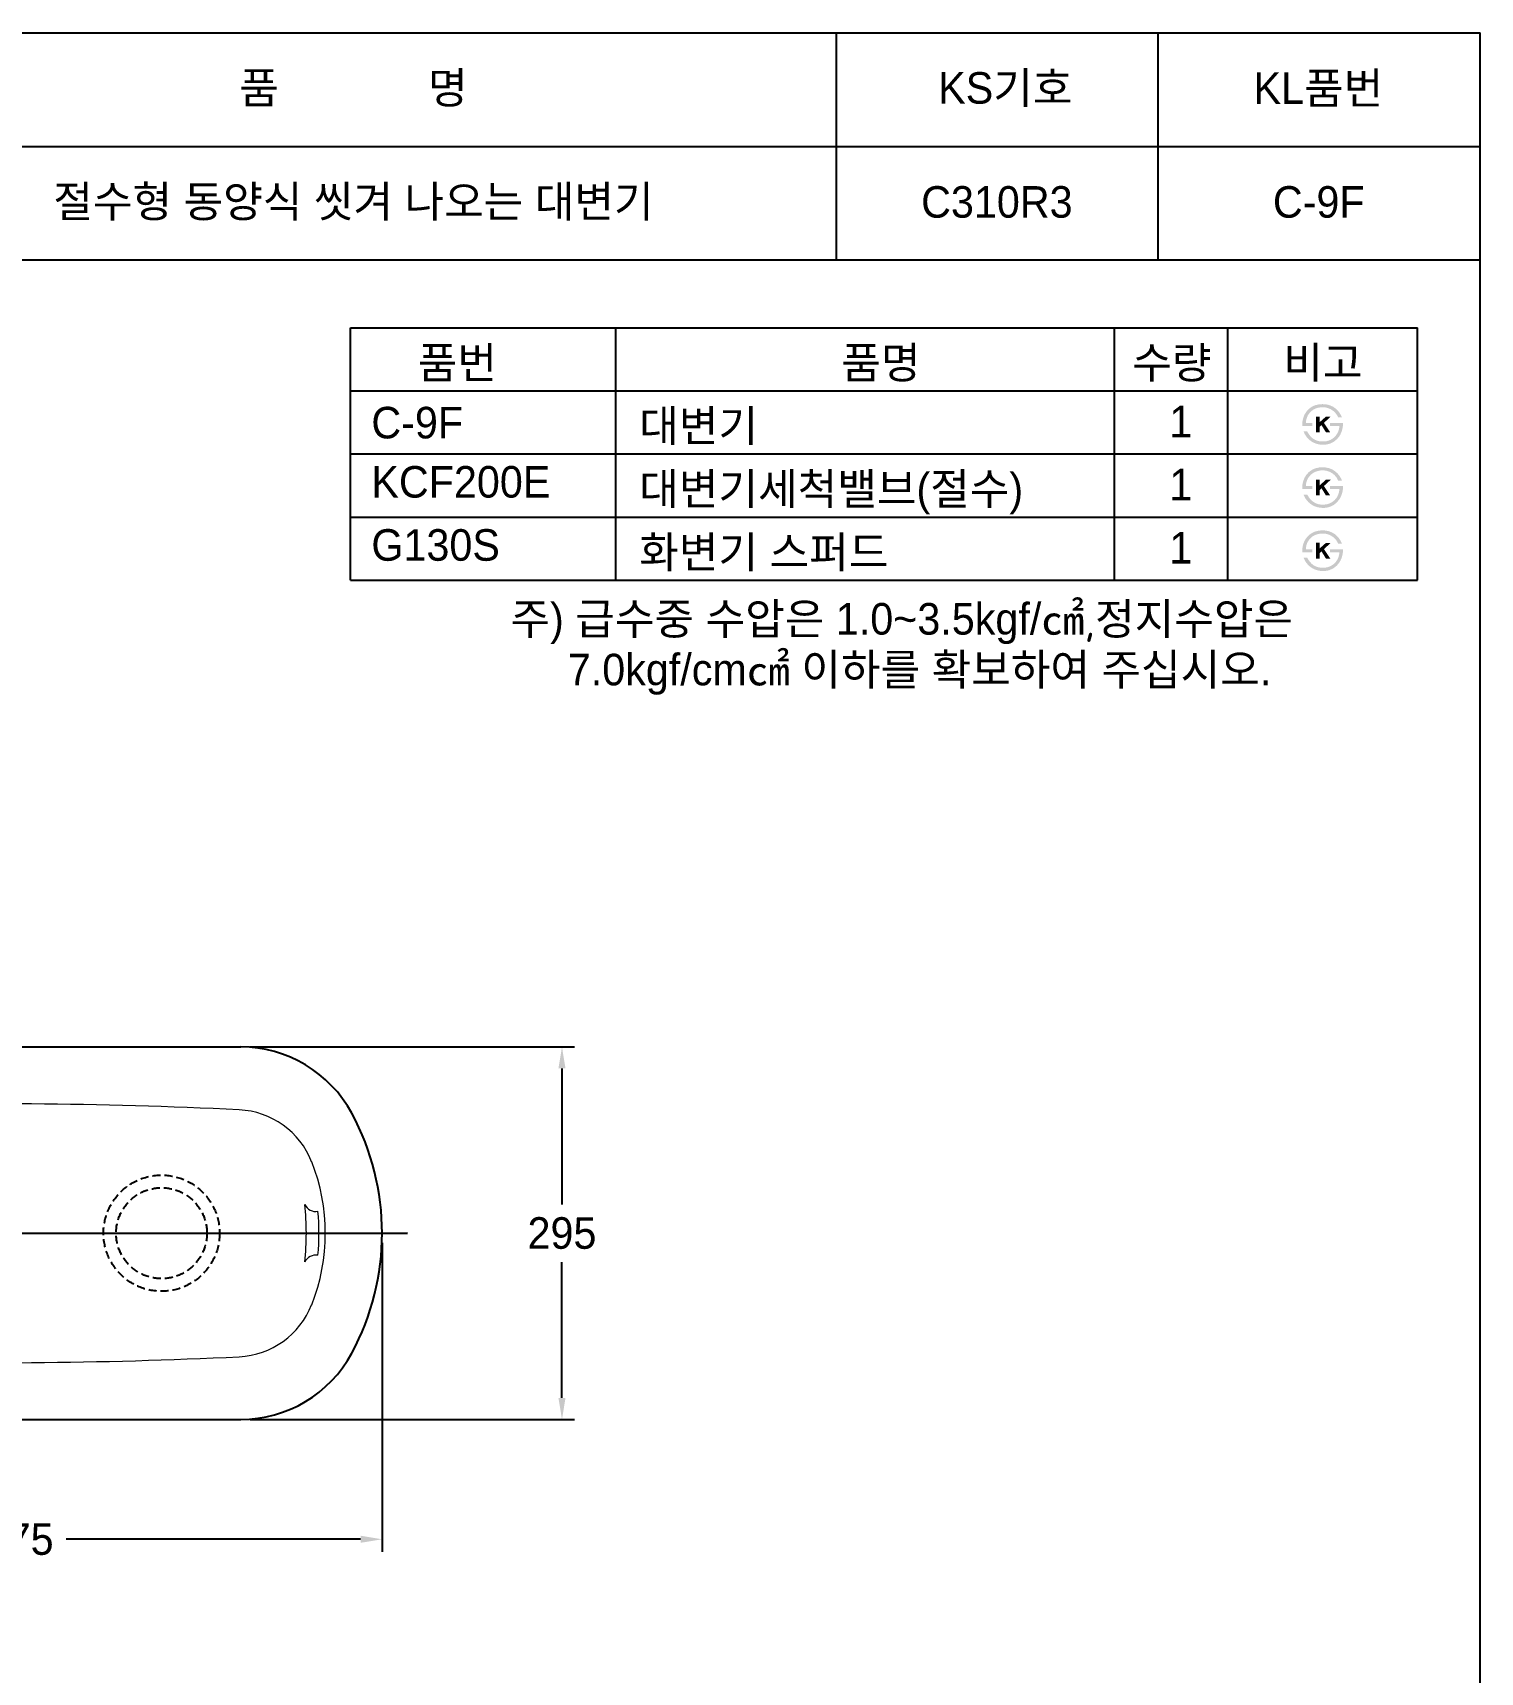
# Model space of a CAD drawing. Header units: millimetres. Extents: x 8934 to 10734, y 1778 to 4375.
# Drawn here: x 9587 to 10734, y 3077 to 4375 of the extents above; entities that cross this region are included whole.
import ezdxf
from ezdxf.enums import TextEntityAlignment as Align
from ezdxf.lldxf.tags import DXFTag

# ---------------------------------------------------------------- set-up
doc = ezdxf.new("R2010")
doc.units = ezdxf.units.MM
doc.linetypes.add('DASHED2', pattern=[9.525, 6.35, -3.175])
for name, color, linetype in [('TEXT', 7, 'Continuous'), ('내부선 및 부속', 4, 'Continuous'), ('도각라인', 255, 'Continuous'), ('외형선', 3, 'Continuous'), ('점선', 6, 'DASHED2'), ('중심선', 1, 'DASHED'), ('치수선', 7, 'Continuous')]:
    doc.layers.add(name, color=color, linetype=linetype)
doc.styles.add('____', font='')
doc.styles.add('타이틀', font='H2GTRM.TTF', dxfattribs={"height": 25})
doc.styles.get('____').set_extended_font_data('굴림')
tags = doc.linetypes.add('DASHED', pattern=[25.72, 12.86, -12.86]).pattern_tags.tags
tags[6:7] = [DXFTag(74, 4), DXFTag(75, 0), DXFTag(340, '0'), DXFTag(46, 0.0), DXFTag(50, 0.0), DXFTag(44, 0.0), DXFTag(45, 0.0)]
tags[4:5] = [DXFTag(74, 4), DXFTag(75, 0), DXFTag(340, '0'), DXFTag(46, 0.0), DXFTag(50, 0.0), DXFTag(44, 0.0), DXFTag(45, 0.0)]
doc.dimstyles.new('MSADIM', dxfattribs={"dimtxt": 33, "dimasz": 17, "dimexe": 10, "dimexo": 7.5, "dimgap": 10, "dimtad": 0, "dimtih": 1, "dimtoh": 1, "dimdec": 0, "dimzin": 1, "dimdsep": 46, "dimtxsty": '____', "dimcen": 11.25, "dimadec": 0, "dimazin": 0, "dimtfac": 1, "dimtdec": 0, "dimtix": 1, "dimtmove": 0, "dimatfit": 3, "dimfxl": 1, "dimtolj": 1, "dimtzin": 1, "dimarcsym": 0})

# ---------------------------------------------------------------- blocks, each defined once
blk = doc.blocks.new('*D17')
at = {"layer": '치수선', "color": 0, "linetype": 'Continuous', "lineweight": -2, "transparency": 16777216}
for p, q in [((9759.4, 3572.1), (10016.4, 3572.1)), ((10006.4, 3555.1), (10006.4, 3447.4)), ((10006.4, 3294.1), (10006.4, 3401.7)), ((9759.4, 3277.1), (10016.4, 3277.1))]:
    blk.add_line(p, q, dxfattribs=at)
at = {"layer": '치수선', "color": 0, "linetype": 'Continuous', "transparency": 16777216}
for points in [[(10003.6, 3555.1), (10009.2, 3555.1), (10006.4, 3572.1)], [(10003.6, 3294.1), (10009.2, 3294.1), (10006.4, 3277.1)]]:
    blk.add_solid(points, dxfattribs=at)
at = {"layer": '치수선', "color": 0, "linetype": 'Continuous', "transparency": 16777216, "insert": (10006.4, 3424.6), "char_height": 25, "attachment_point": 5, "style": '____'}
blk.add_mtext('\\A1;295', dxfattribs=at)
blk = doc.blocks.new('*D18')
at = {"layer": '치수선', "color": 0, "linetype": 'Continuous', "lineweight": -2, "transparency": 16777216}
for p, q in [((9288.9, 3417.1), (9288.9, 3172.2)), ((9863.9, 3417.1), (9863.9, 3172.2)), ((9305.9, 3182.2), (9539, 3182.2)), ((9846.9, 3182.2), (9613.7, 3182.2))]:
    blk.add_line(p, q, dxfattribs=at)
at = {"layer": '치수선', "color": 0, "linetype": 'Continuous', "transparency": 16777216}
for points in [[(9305.9, 3185), (9305.9, 3179.4), (9288.9, 3182.2)], [(9846.9, 3185), (9846.9, 3179.4), (9863.9, 3182.2)]]:
    blk.add_solid(points, dxfattribs=at)
at = {"layer": '치수선', "color": 0, "linetype": 'Continuous', "transparency": 16777216, "insert": (9576.4, 3182.2), "char_height": 25, "attachment_point": 5, "style": '____'}
blk.add_mtext('\\A1;575', dxfattribs=at)

msp = doc.modelspace()

# ---------------------------------------------------------------- hatches: boundary and pattern name
at = {"layer": 'TEXT'}
for points in [[(10592.9, 4063.9), (10592.9, 4064.4), (10592.9, 4064.8), (10592.9, 4065.2), (10592.9, 4065.6), (10592.9, 4066), (10592.9, 4066.4), (10593, 4066.8), (10593, 4067.2), (10593, 4067.6), (10593.1, 4068), (10593.2, 4068.4), (10593.2, 4068.8), (10593.3, 4069.1), (10593.4, 4069.5), (10593.5, 4069.9), (10593.6, 4070.3), (10593.7, 4070.7), (10593.9, 4071.1), (10594, 4071.4), (10594.2, 4071.8), (10594.3, 4072.2), (10594.5, 4072.5), (10594.6, 4072.9), (10594.8, 4073.2), (10595, 4073.6), (10595.2, 4073.9), (10595.4, 4074.2), (10595.6, 4074.5), (10595.8, 4074.9), (10596.1, 4075.2), (10596.3, 4075.5), (10596.8, 4076.1), (10597.1, 4076.4), (10597.4, 4076.7), (10597.6, 4077), (10597.9, 4077.3), (10598.2, 4077.5), (10598.5, 4077.8), (10598.8, 4078), (10599.2, 4078.3), (10599.5, 4078.5), (10599.8, 4078.7), (10600.1, 4078.9), (10600.5, 4079.2), (10600.8, 4079.3), (10601.2, 4079.5), (10601.6, 4079.7), (10602, 4079.9), (10602.4, 4080.1), (10602.8, 4080.2), (10603.2, 4080.4), (10603.6, 4080.5), (10604.1, 4080.6), (10604.5, 4080.7), (10605, 4080.8), (10605.4, 4080.9), (10605.9, 4081), (10606.3, 4081.1), (10606.8, 4081.1), (10607.3, 4081.2), (10607.8, 4081.2), (10608.3, 4081.2), (10608.7, 4081.3), (10609.5, 4081.2), (10609.9, 4081.2), (10610.3, 4081.2), (10610.6, 4081.2), (10611, 4081.1), (10611.3, 4081.1), (10611.7, 4081), (10612.1, 4081), (10612.4, 4080.9), (10612.7, 4080.8), (10613.1, 4080.7), (10613.4, 4080.7), (10613.8, 4080.6), (10614.1, 4080.5), (10614.4, 4080.4), (10614.7, 4080.3), (10615.1, 4080.1), (10615.4, 4080), (10615.7, 4079.9), (10616, 4079.8), (10616.3, 4079.6), (10616.6, 4079.5), (10616.9, 4079.3), (10617.2, 4079.2), (10617.5, 4079), (10617.7, 4078.8), (10618, 4078.6), (10618.3, 4078.4), (10618.6, 4078.3), (10618.8, 4078.1), (10619.1, 4077.9), (10619.5, 4077.5), (10619.9, 4077.1), (10620.3, 4076.8), (10620.7, 4076.4), (10621.1, 4076), (10621.4, 4075.6), (10621.8, 4075.1), (10622.1, 4074.7), (10622.4, 4074.3), (10622.7, 4073.8), (10623, 4073.3), (10623.3, 4072.8), (10623.6, 4072.3), (10623.8, 4071.8), (10624.1, 4071.2), (10624.3, 4070.7), (10624.3, 4070.7), (10621.2, 4070.7), (10621.2, 4070.7), (10621.2, 4070.9), (10621.1, 4071), (10621, 4071.2), (10621, 4071.4), (10620.9, 4071.6), (10620.8, 4071.7), (10620.7, 4071.9), (10620.6, 4072.1), (10620.5, 4072.2), (10620.4, 4072.4), (10620.3, 4072.6), (10620.2, 4072.7), (10620.1, 4072.9), (10620, 4073.1), (10619.9, 4073.2), (10619.8, 4073.4), (10619.7, 4073.5), (10619.5, 4073.7), (10619.3, 4074), (10619, 4074.3), (10618.7, 4074.7), (10618.4, 4075), (10618.1, 4075.3), (10617.7, 4075.6), (10617.4, 4075.9), (10617.1, 4076), (10616.9, 4076.2), (10616.7, 4076.4), (10616.4, 4076.5), (10616.2, 4076.7), (10615.9, 4076.8), (10615.7, 4077), (10615.5, 4077.1), (10615.2, 4077.3), (10615, 4077.4), (10614.7, 4077.5), (10614.5, 4077.6), (10614.2, 4077.7), (10614, 4077.8), (10613.7, 4077.9), (10613.4, 4078), (10613.2, 4078.1), (10612.9, 4078.2), (10612.6, 4078.3), (10612.4, 4078.3), (10612.1, 4078.4), (10611.8, 4078.5), (10611.6, 4078.5), (10611.3, 4078.6), (10611, 4078.6), (10610.7, 4078.6), (10610.5, 4078.7), (10610.2, 4078.7), (10609.9, 4078.7), (10609.6, 4078.7), (10609.3, 4078.7), (10609, 4078.8), (10608.7, 4078.7), (10608.3, 4078.7), (10608, 4078.7), (10607.7, 4078.7), (10607.3, 4078.7), (10607, 4078.6), (10606.7, 4078.6), (10606.3, 4078.5), (10606, 4078.5), (10605.7, 4078.4), (10605.4, 4078.4), (10605.1, 4078.3), (10604.8, 4078.2), (10604.5, 4078.1), (10604.2, 4078), (10603.9, 4077.9), (10603.6, 4077.8), (10603.3, 4077.7), (10603.1, 4077.6), (10602.8, 4077.4), (10602.5, 4077.3), (10602.2, 4077.2), (10602, 4077), (10601.7, 4076.9), (10601.4, 4076.7), (10601.2, 4076.5), (10600.9, 4076.4), (10600.7, 4076.2), (10600.5, 4076), (10600.2, 4075.8), (10600, 4075.6), (10599.7, 4075.4), (10599.5, 4075.2), (10599.3, 4075), (10599.1, 4074.7), (10598.9, 4074.5), (10598.6, 4074.3), (10598.5, 4074), (10598.3, 4073.8), (10598.1, 4073.5), (10597.9, 4073.3), (10597.7, 4073), (10597.6, 4072.8), (10597.4, 4072.5), (10597.2, 4072.2), (10597.1, 4072), (10597, 4071.7), (10596.8, 4071.4), (10596.7, 4071.1), (10596.6, 4070.8), (10596.5, 4070.5), (10596.4, 4070.2), (10596.3, 4069.9), (10596.2, 4069.6), (10596.1, 4069.3), (10596, 4069), (10596, 4068.7), (10595.9, 4068.3), (10595.8, 4068), (10595.8, 4067.7), (10595.7, 4067.3), (10595.7, 4067), (10595.7, 4066.6), (10595.7, 4066.3), (10595.7, 4066.3), (10600.8, 4066.3), (10600.8, 4066.3), (10600.8, 4066.3), (10600.8, 4063.9), (10600.8, 4063.9), (10600.8, 4063.9), (10592.9, 4063.9)], [(10625.1, 4066.3), (10625.1, 4065.9), (10625.1, 4065.4), (10625.1, 4065), (10625, 4064.6), (10625, 4064.1), (10625, 4063.7), (10624.9, 4063.3), (10624.9, 4062.8), (10624.8, 4062.4), (10624.7, 4062), (10624.6, 4061.6), (10624.5, 4061.2), (10624.4, 4060.8), (10624.3, 4060.4), (10624.2, 4060), (10624, 4059.6), (10623.9, 4059.2), (10623.7, 4058.8), (10623.6, 4058.4), (10623.4, 4058.1), (10623.2, 4057.7), (10623.1, 4057.3), (10622.9, 4057), (10622.7, 4056.6), (10622.5, 4056.3), (10622.3, 4056), (10622.1, 4055.6), (10621.8, 4055.3), (10621.6, 4055), (10621.3, 4054.7), (10621.1, 4054.4), (10620.8, 4054.1), (10620.6, 4053.8), (10620.3, 4053.5), (10620, 4053.2), (10619.7, 4053), (10619.4, 4052.7), (10619.1, 4052.5), (10618.8, 4052.2), (10618.5, 4052), (10618.2, 4051.8), (10617.9, 4051.5), (10617.6, 4051.3), (10617.2, 4051.1), (10616.9, 4051), (10616.6, 4050.8), (10616.2, 4050.6), (10615.9, 4050.4), (10615.5, 4050.3), (10615.1, 4050.1), (10614.7, 4050), (10614.4, 4049.8), (10614, 4049.7), (10613.6, 4049.6), (10613.2, 4049.5), (10612.8, 4049.4), (10612.4, 4049.3), (10612.1, 4049.3), (10611.7, 4049.2), (10611.3, 4049.2), (10610.9, 4049.1), (10610.4, 4049.1), (10610, 4049.1), (10609.6, 4049.1), (10609, 4049.1), (10608.3, 4049.1), (10607.7, 4049.2), (10607, 4049.2), (10606.4, 4049.3), (10606.1, 4049.4), (10605.8, 4049.4), (10605.5, 4049.5), (10605.2, 4049.6), (10604.9, 4049.6), (10604.6, 4049.7), (10604.3, 4049.8), (10604, 4049.9), (10603.7, 4050), (10603.4, 4050.1), (10603.2, 4050.2), (10602.9, 4050.3), (10602.6, 4050.4), (10602.3, 4050.5), (10602.1, 4050.6), (10601.8, 4050.8), (10601.5, 4050.9), (10601.3, 4051), (10601, 4051.2), (10600.7, 4051.3), (10600.5, 4051.5), (10600, 4051.8), (10599.7, 4052), (10599.4, 4052.2), (10599.2, 4052.4), (10598.9, 4052.6), (10598.7, 4052.8), (10598.4, 4053), (10598.2, 4053.2), (10598, 4053.4), (10597.7, 4053.6), (10597.5, 4053.8), (10597.3, 4054.1), (10597.1, 4054.3), (10596.9, 4054.5), (10596.7, 4054.8), (10596.5, 4055), (10596.3, 4055.3), (10596.1, 4055.5), (10595.9, 4055.8), (10595.7, 4056.1), (10595.5, 4056.3), (10595.3, 4056.6), (10595.2, 4056.9), (10595, 4057.2), (10594.8, 4057.5), (10594.7, 4057.8), (10594.5, 4058.1), (10594.4, 4058.4), (10594.1, 4059), (10593.8, 4059.6), (10593.8, 4059.6), (10596.8, 4059.6), (10596.8, 4059.6), (10597, 4059.2), (10597.2, 4058.8), (10597.5, 4058.4), (10597.7, 4058), (10597.9, 4057.6), (10598.2, 4057.3), (10598.5, 4056.9), (10598.7, 4056.6), (10599, 4056.2), (10599.3, 4055.9), (10599.6, 4055.6), (10599.8, 4055.3), (10600.1, 4055), (10600.4, 4054.7), (10600.7, 4054.5), (10601, 4054.2), (10601.3, 4054.1), (10601.5, 4053.9), (10601.7, 4053.7), (10602, 4053.6), (10602.2, 4053.4), (10602.4, 4053.3), (10602.7, 4053.2), (10602.9, 4053), (10603.2, 4052.9), (10603.4, 4052.8), (10603.7, 4052.7), (10603.9, 4052.6), (10604.2, 4052.5), (10604.4, 4052.4), (10604.7, 4052.3), (10605, 4052.2), (10605.3, 4052.1), (10605.5, 4052), (10605.8, 4052), (10606.1, 4051.9), (10606.4, 4051.9), (10606.6, 4051.8), (10606.9, 4051.8), (10607.2, 4051.7), (10607.5, 4051.7), (10607.8, 4051.7), (10608.1, 4051.7), (10608.4, 4051.7), (10608.7, 4051.7), (10609, 4051.7), (10609.3, 4051.7), (10610.2, 4051.7), (10610.5, 4051.7), (10610.7, 4051.7), (10611, 4051.8), (10611.3, 4051.8), (10611.5, 4051.8), (10611.8, 4051.9), (10612.1, 4051.9), (10612.3, 4052), (10612.6, 4052), (10612.8, 4052.1), (10613.1, 4052.2), (10613.4, 4052.2), (10613.6, 4052.3), (10613.9, 4052.4), (10614.1, 4052.5), (10614.3, 4052.6), (10614.6, 4052.7), (10614.8, 4052.8), (10615.1, 4052.9), (10615.3, 4053), (10615.6, 4053.2), (10615.8, 4053.3), (10616, 4053.4), (10616.3, 4053.6), (10616.5, 4053.7), (10616.7, 4053.9), (10617, 4054), (10617.2, 4054.2), (10617.4, 4054.4), (10617.6, 4054.5), (10617.9, 4054.8), (10618.1, 4055), (10618.4, 4055.2), (10618.6, 4055.4), (10618.8, 4055.7), (10619.1, 4055.9), (10619.3, 4056.2), (10619.5, 4056.4), (10619.7, 4056.7), (10619.9, 4056.9), (10620.1, 4057.2), (10620.2, 4057.5), (10620.4, 4057.7), (10620.6, 4058), (10620.7, 4058.3), (10620.9, 4058.6), (10621, 4058.9), (10621.1, 4059.2), (10621.3, 4059.5), (10621.4, 4059.8), (10621.5, 4060.1), (10621.6, 4060.4), (10621.7, 4060.8), (10621.8, 4061.1), (10621.9, 4061.4), (10622, 4061.8), (10622, 4062.1), (10622.1, 4062.5), (10622.2, 4062.8), (10622.2, 4063.2), (10622.2, 4063.6), (10622.3, 4063.9), (10622.3, 4063.9), (10614.8, 4063.9), (10614.8, 4063.9), (10614.8, 4063.9), (10614.8, 4066.3), (10614.8, 4066.3), (10614.8, 4066.3), (10625.1, 4066.3)], [(10606.7, 4067), (10611.5, 4071.3), (10615.3, 4071.3), (10610, 4066.4), (10615, 4058.9), (10611.6, 4058.9), (10608.1, 4064.6), (10606.7, 4063.3), (10606.7, 4058.9), (10603.7, 4058.9), (10603.7, 4071.4), (10606.7, 4071.4)], [(10592.9, 4013.9), (10592.9, 4014.4), (10592.9, 4014.8), (10592.9, 4015.2), (10592.9, 4015.6), (10592.9, 4016), (10592.9, 4016.4), (10593, 4016.8), (10593, 4017.2), (10593, 4017.6), (10593.1, 4018), (10593.2, 4018.4), (10593.2, 4018.8), (10593.3, 4019.1), (10593.4, 4019.5), (10593.5, 4019.9), (10593.6, 4020.3), (10593.7, 4020.7), (10593.9, 4021.1), (10594, 4021.4), (10594.2, 4021.8), (10594.3, 4022.2), (10594.5, 4022.5), (10594.6, 4022.9), (10594.8, 4023.2), (10595, 4023.6), (10595.2, 4023.9), (10595.4, 4024.2), (10595.6, 4024.5), (10595.8, 4024.9), (10596.1, 4025.2), (10596.3, 4025.5), (10596.8, 4026.1), (10597.1, 4026.4), (10597.4, 4026.7), (10597.6, 4027), (10597.9, 4027.3), (10598.2, 4027.5), (10598.5, 4027.8), (10598.8, 4028), (10599.2, 4028.3), (10599.5, 4028.5), (10599.8, 4028.7), (10600.1, 4028.9), (10600.5, 4029.2), (10600.8, 4029.3), (10601.2, 4029.5), (10601.6, 4029.7), (10602, 4029.9), (10602.4, 4030.1), (10602.8, 4030.2), (10603.2, 4030.4), (10603.6, 4030.5), (10604.1, 4030.6), (10604.5, 4030.7), (10605, 4030.8), (10605.4, 4030.9), (10605.9, 4031), (10606.3, 4031.1), (10606.8, 4031.1), (10607.3, 4031.2), (10607.8, 4031.2), (10608.3, 4031.2), (10608.7, 4031.3), (10609.5, 4031.2), (10609.9, 4031.2), (10610.3, 4031.2), (10610.6, 4031.2), (10611, 4031.1), (10611.3, 4031.1), (10611.7, 4031), (10612.1, 4031), (10612.4, 4030.9), (10612.7, 4030.8), (10613.1, 4030.7), (10613.4, 4030.7), (10613.8, 4030.6), (10614.1, 4030.5), (10614.4, 4030.4), (10614.7, 4030.3), (10615.1, 4030.1), (10615.4, 4030), (10615.7, 4029.9), (10616, 4029.8), (10616.3, 4029.6), (10616.6, 4029.5), (10616.9, 4029.3), (10617.2, 4029.2), (10617.5, 4029), (10617.7, 4028.8), (10618, 4028.6), (10618.3, 4028.4), (10618.6, 4028.3), (10618.8, 4028.1), (10619.1, 4027.9), (10619.5, 4027.5), (10619.9, 4027.1), (10620.3, 4026.8), (10620.7, 4026.4), (10621.1, 4026), (10621.4, 4025.6), (10621.8, 4025.1), (10622.1, 4024.7), (10622.4, 4024.3), (10622.7, 4023.8), (10623, 4023.3), (10623.3, 4022.8), (10623.6, 4022.3), (10623.8, 4021.8), (10624.1, 4021.2), (10624.3, 4020.7), (10624.3, 4020.7), (10621.2, 4020.7), (10621.2, 4020.7), (10621.2, 4020.9), (10621.1, 4021), (10621, 4021.2), (10621, 4021.4), (10620.9, 4021.6), (10620.8, 4021.7), (10620.7, 4021.9), (10620.6, 4022.1), (10620.5, 4022.2), (10620.4, 4022.4), (10620.3, 4022.6), (10620.2, 4022.7), (10620.1, 4022.9), (10620, 4023.1), (10619.9, 4023.2), (10619.8, 4023.4), (10619.7, 4023.5), (10619.5, 4023.7), (10619.3, 4024), (10619, 4024.3), (10618.7, 4024.7), (10618.4, 4025), (10618.1, 4025.3), (10617.7, 4025.6), (10617.4, 4025.9), (10617.1, 4026), (10616.9, 4026.2), (10616.7, 4026.4), (10616.4, 4026.5), (10616.2, 4026.7), (10615.9, 4026.8), (10615.7, 4027), (10615.5, 4027.1), (10615.2, 4027.3), (10615, 4027.4), (10614.7, 4027.5), (10614.5, 4027.6), (10614.2, 4027.7), (10614, 4027.8), (10613.7, 4027.9), (10613.4, 4028), (10613.2, 4028.1), (10612.9, 4028.2), (10612.6, 4028.3), (10612.4, 4028.3), (10612.1, 4028.4), (10611.8, 4028.5), (10611.6, 4028.5), (10611.3, 4028.6), (10611, 4028.6), (10610.7, 4028.6), (10610.5, 4028.7), (10610.2, 4028.7), (10609.9, 4028.7), (10609.6, 4028.7), (10609.3, 4028.7), (10609, 4028.8), (10608.7, 4028.7), (10608.3, 4028.7), (10608, 4028.7), (10607.7, 4028.7), (10607.3, 4028.7), (10607, 4028.6), (10606.7, 4028.6), (10606.3, 4028.5), (10606, 4028.5), (10605.7, 4028.4), (10605.4, 4028.4), (10605.1, 4028.3), (10604.8, 4028.2), (10604.5, 4028.1), (10604.2, 4028), (10603.9, 4027.9), (10603.6, 4027.8), (10603.3, 4027.7), (10603.1, 4027.6), (10602.8, 4027.4), (10602.5, 4027.3), (10602.2, 4027.2), (10602, 4027), (10601.7, 4026.9), (10601.4, 4026.7), (10601.2, 4026.5), (10600.9, 4026.4), (10600.7, 4026.2), (10600.5, 4026), (10600.2, 4025.8), (10600, 4025.6), (10599.7, 4025.4), (10599.5, 4025.2), (10599.3, 4025), (10599.1, 4024.7), (10598.9, 4024.5), (10598.6, 4024.3), (10598.5, 4024), (10598.3, 4023.8), (10598.1, 4023.5), (10597.9, 4023.3), (10597.7, 4023), (10597.6, 4022.8), (10597.4, 4022.5), (10597.2, 4022.2), (10597.1, 4022), (10597, 4021.7), (10596.8, 4021.4), (10596.7, 4021.1), (10596.6, 4020.8), (10596.5, 4020.5), (10596.4, 4020.2), (10596.3, 4019.9), (10596.2, 4019.6), (10596.1, 4019.3), (10596, 4019), (10596, 4018.7), (10595.9, 4018.3), (10595.8, 4018), (10595.8, 4017.7), (10595.7, 4017.3), (10595.7, 4017), (10595.7, 4016.6), (10595.7, 4016.3), (10595.7, 4016.3), (10600.8, 4016.3), (10600.8, 4016.3), (10600.8, 4016.3), (10600.8, 4013.9), (10600.8, 4013.9), (10600.8, 4013.9), (10592.9, 4013.9)], [(10625.1, 4016.3), (10625.1, 4015.9), (10625.1, 4015.4), (10625.1, 4015), (10625, 4014.6), (10625, 4014.1), (10625, 4013.7), (10624.9, 4013.3), (10624.9, 4012.8), (10624.8, 4012.4), (10624.7, 4012), (10624.6, 4011.6), (10624.5, 4011.2), (10624.4, 4010.8), (10624.3, 4010.4), (10624.2, 4010), (10624, 4009.6), (10623.9, 4009.2), (10623.7, 4008.8), (10623.6, 4008.4), (10623.4, 4008.1), (10623.2, 4007.7), (10623.1, 4007.3), (10622.9, 4007), (10622.7, 4006.6), (10622.5, 4006.3), (10622.3, 4006), (10622.1, 4005.6), (10621.8, 4005.3), (10621.6, 4005), (10621.3, 4004.7), (10621.1, 4004.4), (10620.8, 4004.1), (10620.6, 4003.8), (10620.3, 4003.5), (10620, 4003.2), (10619.7, 4003), (10619.4, 4002.7), (10619.1, 4002.5), (10618.8, 4002.2), (10618.5, 4002), (10618.2, 4001.8), (10617.9, 4001.5), (10617.6, 4001.3), (10617.2, 4001.1), (10616.9, 4001), (10616.6, 4000.8), (10616.2, 4000.6), (10615.9, 4000.4), (10615.5, 4000.3), (10615.1, 4000.1), (10614.7, 4000), (10614.4, 3999.8), (10614, 3999.7), (10613.6, 3999.6), (10613.2, 3999.5), (10612.8, 3999.4), (10612.4, 3999.3), (10612.1, 3999.3), (10611.7, 3999.2), (10611.3, 3999.2), (10610.9, 3999.1), (10610.4, 3999.1), (10610, 3999.1), (10609.6, 3999.1), (10609, 3999.1), (10608.3, 3999.1), (10607.7, 3999.2), (10607, 3999.2), (10606.4, 3999.3), (10606.1, 3999.4), (10605.8, 3999.4), (10605.5, 3999.5), (10605.2, 3999.6), (10604.9, 3999.6), (10604.6, 3999.7), (10604.3, 3999.8), (10604, 3999.9), (10603.7, 4000), (10603.4, 4000.1), (10603.2, 4000.2), (10602.9, 4000.3), (10602.6, 4000.4), (10602.3, 4000.5), (10602.1, 4000.6), (10601.8, 4000.8), (10601.5, 4000.9), (10601.3, 4001), (10601, 4001.2), (10600.7, 4001.3), (10600.5, 4001.5), (10600, 4001.8), (10599.7, 4002), (10599.4, 4002.2), (10599.2, 4002.4), (10598.9, 4002.6), (10598.7, 4002.8), (10598.4, 4003), (10598.2, 4003.2), (10598, 4003.4), (10597.7, 4003.6), (10597.5, 4003.8), (10597.3, 4004.1), (10597.1, 4004.3), (10596.9, 4004.5), (10596.7, 4004.8), (10596.5, 4005), (10596.3, 4005.3), (10596.1, 4005.5), (10595.9, 4005.8), (10595.7, 4006.1), (10595.5, 4006.3), (10595.3, 4006.6), (10595.2, 4006.9), (10595, 4007.2), (10594.8, 4007.5), (10594.7, 4007.8), (10594.5, 4008.1), (10594.4, 4008.4), (10594.1, 4009), (10593.8, 4009.6), (10593.8, 4009.6), (10596.8, 4009.6), (10596.8, 4009.6), (10597, 4009.2), (10597.2, 4008.8), (10597.5, 4008.4), (10597.7, 4008), (10597.9, 4007.6), (10598.2, 4007.3), (10598.5, 4006.9), (10598.7, 4006.6), (10599, 4006.2), (10599.3, 4005.9), (10599.6, 4005.6), (10599.8, 4005.3), (10600.1, 4005), (10600.4, 4004.7), (10600.7, 4004.5), (10601, 4004.2), (10601.3, 4004.1), (10601.5, 4003.9), (10601.7, 4003.7), (10602, 4003.6), (10602.2, 4003.4), (10602.4, 4003.3), (10602.7, 4003.2), (10602.9, 4003), (10603.2, 4002.9), (10603.4, 4002.8), (10603.7, 4002.7), (10603.9, 4002.6), (10604.2, 4002.5), (10604.4, 4002.4), (10604.7, 4002.3), (10605, 4002.2), (10605.3, 4002.1), (10605.5, 4002), (10605.8, 4002), (10606.1, 4001.9), (10606.4, 4001.9), (10606.6, 4001.8), (10606.9, 4001.8), (10607.2, 4001.7), (10607.5, 4001.7), (10607.8, 4001.7), (10608.1, 4001.7), (10608.4, 4001.7), (10608.7, 4001.7), (10609, 4001.7), (10609.3, 4001.7), (10610.2, 4001.7), (10610.5, 4001.7), (10610.7, 4001.7), (10611, 4001.8), (10611.3, 4001.8), (10611.5, 4001.8), (10611.8, 4001.9), (10612.1, 4001.9), (10612.3, 4002), (10612.6, 4002), (10612.8, 4002.1), (10613.1, 4002.2), (10613.4, 4002.2), (10613.6, 4002.3), (10613.9, 4002.4), (10614.1, 4002.5), (10614.3, 4002.6), (10614.6, 4002.7), (10614.8, 4002.8), (10615.1, 4002.9), (10615.3, 4003), (10615.6, 4003.2), (10615.8, 4003.3), (10616, 4003.4), (10616.3, 4003.6), (10616.5, 4003.7), (10616.7, 4003.9), (10617, 4004), (10617.2, 4004.2), (10617.4, 4004.4), (10617.6, 4004.5), (10617.9, 4004.8), (10618.1, 4005), (10618.4, 4005.2), (10618.6, 4005.4), (10618.8, 4005.7), (10619.1, 4005.9), (10619.3, 4006.2), (10619.5, 4006.4), (10619.7, 4006.7), (10619.9, 4006.9), (10620.1, 4007.2), (10620.2, 4007.5), (10620.4, 4007.7), (10620.6, 4008), (10620.7, 4008.3), (10620.9, 4008.6), (10621, 4008.9), (10621.1, 4009.2), (10621.3, 4009.5), (10621.4, 4009.8), (10621.5, 4010.1), (10621.6, 4010.4), (10621.7, 4010.8), (10621.8, 4011.1), (10621.9, 4011.4), (10622, 4011.8), (10622, 4012.1), (10622.1, 4012.5), (10622.2, 4012.8), (10622.2, 4013.2), (10622.2, 4013.6), (10622.3, 4013.9), (10622.3, 4013.9), (10614.8, 4013.9), (10614.8, 4013.9), (10614.8, 4013.9), (10614.8, 4016.3), (10614.8, 4016.3), (10614.8, 4016.3), (10625.1, 4016.3)], [(10606.7, 4017), (10611.5, 4021.3), (10615.3, 4021.3), (10610, 4016.4), (10615, 4008.9), (10611.6, 4008.9), (10608.1, 4014.6), (10606.7, 4013.3), (10606.7, 4008.9), (10603.7, 4008.9), (10603.7, 4021.4), (10606.7, 4021.4)], [(10592.9, 3963.9), (10592.9, 3964.4), (10592.9, 3964.8), (10592.9, 3965.2), (10592.9, 3965.6), (10592.9, 3966), (10592.9, 3966.4), (10593, 3966.8), (10593, 3967.2), (10593, 3967.6), (10593.1, 3968), (10593.2, 3968.4), (10593.2, 3968.8), (10593.3, 3969.1), (10593.4, 3969.5), (10593.5, 3969.9), (10593.6, 3970.3), (10593.7, 3970.7), (10593.9, 3971.1), (10594, 3971.4), (10594.2, 3971.8), (10594.3, 3972.2), (10594.5, 3972.5), (10594.6, 3972.9), (10594.8, 3973.2), (10595, 3973.6), (10595.2, 3973.9), (10595.4, 3974.2), (10595.6, 3974.5), (10595.8, 3974.9), (10596.1, 3975.2), (10596.3, 3975.5), (10596.8, 3976.1), (10597.1, 3976.4), (10597.4, 3976.7), (10597.6, 3977), (10597.9, 3977.3), (10598.2, 3977.5), (10598.5, 3977.8), (10598.8, 3978), (10599.2, 3978.3), (10599.5, 3978.5), (10599.8, 3978.7), (10600.1, 3978.9), (10600.5, 3979.2), (10600.8, 3979.3), (10601.2, 3979.5), (10601.6, 3979.7), (10602, 3979.9), (10602.4, 3980.1), (10602.8, 3980.2), (10603.2, 3980.4), (10603.6, 3980.5), (10604.1, 3980.6), (10604.5, 3980.7), (10605, 3980.8), (10605.4, 3980.9), (10605.9, 3981), (10606.3, 3981.1), (10606.8, 3981.1), (10607.3, 3981.2), (10607.8, 3981.2), (10608.3, 3981.2), (10608.7, 3981.3), (10609.5, 3981.2), (10609.9, 3981.2), (10610.3, 3981.2), (10610.6, 3981.2), (10611, 3981.1), (10611.3, 3981.1), (10611.7, 3981), (10612.1, 3981), (10612.4, 3980.9), (10612.7, 3980.8), (10613.1, 3980.7), (10613.4, 3980.7), (10613.8, 3980.6), (10614.1, 3980.5), (10614.4, 3980.4), (10614.7, 3980.3), (10615.1, 3980.1), (10615.4, 3980), (10615.7, 3979.9), (10616, 3979.8), (10616.3, 3979.6), (10616.6, 3979.5), (10616.9, 3979.3), (10617.2, 3979.2), (10617.5, 3979), (10617.7, 3978.8), (10618, 3978.6), (10618.3, 3978.4), (10618.6, 3978.3), (10618.8, 3978.1), (10619.1, 3977.9), (10619.5, 3977.5), (10619.9, 3977.1), (10620.3, 3976.8), (10620.7, 3976.4), (10621.1, 3976), (10621.4, 3975.6), (10621.8, 3975.1), (10622.1, 3974.7), (10622.4, 3974.3), (10622.7, 3973.8), (10623, 3973.3), (10623.3, 3972.8), (10623.6, 3972.3), (10623.8, 3971.8), (10624.1, 3971.2), (10624.3, 3970.7), (10624.3, 3970.7), (10621.2, 3970.7), (10621.2, 3970.7), (10621.2, 3970.9), (10621.1, 3971), (10621, 3971.2), (10621, 3971.4), (10620.9, 3971.6), (10620.8, 3971.7), (10620.7, 3971.9), (10620.6, 3972.1), (10620.5, 3972.2), (10620.4, 3972.4), (10620.3, 3972.6), (10620.2, 3972.7), (10620.1, 3972.9), (10620, 3973.1), (10619.9, 3973.2), (10619.8, 3973.4), (10619.7, 3973.5), (10619.5, 3973.7), (10619.3, 3974), (10619, 3974.3), (10618.7, 3974.7), (10618.4, 3975), (10618.1, 3975.3), (10617.7, 3975.6), (10617.4, 3975.9), (10617.1, 3976), (10616.9, 3976.2), (10616.7, 3976.4), (10616.4, 3976.5), (10616.2, 3976.7), (10615.9, 3976.8), (10615.7, 3977), (10615.5, 3977.1), (10615.2, 3977.3), (10615, 3977.4), (10614.7, 3977.5), (10614.5, 3977.6), (10614.2, 3977.7), (10614, 3977.8), (10613.7, 3977.9), (10613.4, 3978), (10613.2, 3978.1), (10612.9, 3978.2), (10612.6, 3978.3), (10612.4, 3978.3), (10612.1, 3978.4), (10611.8, 3978.5), (10611.6, 3978.5), (10611.3, 3978.6), (10611, 3978.6), (10610.7, 3978.6), (10610.5, 3978.7), (10610.2, 3978.7), (10609.9, 3978.7), (10609.6, 3978.7), (10609.3, 3978.7), (10609, 3978.8), (10608.7, 3978.7), (10608.3, 3978.7), (10608, 3978.7), (10607.7, 3978.7), (10607.3, 3978.7), (10607, 3978.6), (10606.7, 3978.6), (10606.3, 3978.5), (10606, 3978.5), (10605.7, 3978.4), (10605.4, 3978.4), (10605.1, 3978.3), (10604.8, 3978.2), (10604.5, 3978.1), (10604.2, 3978), (10603.9, 3977.9), (10603.6, 3977.8), (10603.3, 3977.7), (10603.1, 3977.6), (10602.8, 3977.4), (10602.5, 3977.3), (10602.2, 3977.2), (10602, 3977), (10601.7, 3976.9), (10601.4, 3976.7), (10601.2, 3976.5), (10600.9, 3976.4), (10600.7, 3976.2), (10600.5, 3976), (10600.2, 3975.8), (10600, 3975.6), (10599.7, 3975.4), (10599.5, 3975.2), (10599.3, 3975), (10599.1, 3974.7), (10598.9, 3974.5), (10598.6, 3974.3), (10598.5, 3974), (10598.3, 3973.8), (10598.1, 3973.5), (10597.9, 3973.3), (10597.7, 3973), (10597.6, 3972.8), (10597.4, 3972.5), (10597.2, 3972.2), (10597.1, 3972), (10597, 3971.7), (10596.8, 3971.4), (10596.7, 3971.1), (10596.6, 3970.8), (10596.5, 3970.5), (10596.4, 3970.2), (10596.3, 3969.9), (10596.2, 3969.6), (10596.1, 3969.3), (10596, 3969), (10596, 3968.7), (10595.9, 3968.3), (10595.8, 3968), (10595.8, 3967.7), (10595.7, 3967.3), (10595.7, 3967), (10595.7, 3966.6), (10595.7, 3966.3), (10595.7, 3966.3), (10600.8, 3966.3), (10600.8, 3966.3), (10600.8, 3966.3), (10600.8, 3963.9), (10600.8, 3963.9), (10600.8, 3963.9), (10592.9, 3963.9)], [(10625.1, 3966.3), (10625.1, 3965.9), (10625.1, 3965.4), (10625.1, 3965), (10625, 3964.6), (10625, 3964.1), (10625, 3963.7), (10624.9, 3963.3), (10624.9, 3962.8), (10624.8, 3962.4), (10624.7, 3962), (10624.6, 3961.6), (10624.5, 3961.2), (10624.4, 3960.8), (10624.3, 3960.4), (10624.2, 3960), (10624, 3959.6), (10623.9, 3959.2), (10623.7, 3958.8), (10623.6, 3958.4), (10623.4, 3958.1), (10623.2, 3957.7), (10623.1, 3957.3), (10622.9, 3957), (10622.7, 3956.6), (10622.5, 3956.3), (10622.3, 3956), (10622.1, 3955.6), (10621.8, 3955.3), (10621.6, 3955), (10621.3, 3954.7), (10621.1, 3954.4), (10620.8, 3954.1), (10620.6, 3953.8), (10620.3, 3953.5), (10620, 3953.2), (10619.7, 3953), (10619.4, 3952.7), (10619.1, 3952.5), (10618.8, 3952.2), (10618.5, 3952), (10618.2, 3951.8), (10617.9, 3951.5), (10617.6, 3951.3), (10617.2, 3951.1), (10616.9, 3951), (10616.6, 3950.8), (10616.2, 3950.6), (10615.9, 3950.4), (10615.5, 3950.3), (10615.1, 3950.1), (10614.7, 3950), (10614.4, 3949.8), (10614, 3949.7), (10613.6, 3949.6), (10613.2, 3949.5), (10612.8, 3949.4), (10612.4, 3949.3), (10612.1, 3949.3), (10611.7, 3949.2), (10611.3, 3949.2), (10610.9, 3949.1), (10610.4, 3949.1), (10610, 3949.1), (10609.6, 3949.1), (10609, 3949.1), (10608.3, 3949.1), (10607.7, 3949.2), (10607, 3949.2), (10606.4, 3949.3), (10606.1, 3949.4), (10605.8, 3949.4), (10605.5, 3949.5), (10605.2, 3949.6), (10604.9, 3949.6), (10604.6, 3949.7), (10604.3, 3949.8), (10604, 3949.9), (10603.7, 3950), (10603.4, 3950.1), (10603.2, 3950.2), (10602.9, 3950.3), (10602.6, 3950.4), (10602.3, 3950.5), (10602.1, 3950.6), (10601.8, 3950.8), (10601.5, 3950.9), (10601.3, 3951), (10601, 3951.2), (10600.7, 3951.3), (10600.5, 3951.5), (10600, 3951.8), (10599.7, 3952), (10599.4, 3952.2), (10599.2, 3952.4), (10598.9, 3952.6), (10598.7, 3952.8), (10598.4, 3953), (10598.2, 3953.2), (10598, 3953.4), (10597.7, 3953.6), (10597.5, 3953.8), (10597.3, 3954.1), (10597.1, 3954.3), (10596.9, 3954.5), (10596.7, 3954.8), (10596.5, 3955), (10596.3, 3955.3), (10596.1, 3955.5), (10595.9, 3955.8), (10595.7, 3956.1), (10595.5, 3956.3), (10595.3, 3956.6), (10595.2, 3956.9), (10595, 3957.2), (10594.8, 3957.5), (10594.7, 3957.8), (10594.5, 3958.1), (10594.4, 3958.4), (10594.1, 3959), (10593.8, 3959.6), (10593.8, 3959.6), (10596.8, 3959.6), (10596.8, 3959.6), (10597, 3959.2), (10597.2, 3958.8), (10597.5, 3958.4), (10597.7, 3958), (10597.9, 3957.6), (10598.2, 3957.3), (10598.5, 3956.9), (10598.7, 3956.6), (10599, 3956.2), (10599.3, 3955.9), (10599.6, 3955.6), (10599.8, 3955.3), (10600.1, 3955), (10600.4, 3954.7), (10600.7, 3954.5), (10601, 3954.2), (10601.3, 3954.1), (10601.5, 3953.9), (10601.7, 3953.7), (10602, 3953.6), (10602.2, 3953.4), (10602.4, 3953.3), (10602.7, 3953.2), (10602.9, 3953), (10603.2, 3952.9), (10603.4, 3952.8), (10603.7, 3952.7), (10603.9, 3952.6), (10604.2, 3952.5), (10604.4, 3952.4), (10604.7, 3952.3), (10605, 3952.2), (10605.3, 3952.1), (10605.5, 3952), (10605.8, 3952), (10606.1, 3951.9), (10606.4, 3951.9), (10606.6, 3951.8), (10606.9, 3951.8), (10607.2, 3951.7), (10607.5, 3951.7), (10607.8, 3951.7), (10608.1, 3951.7), (10608.4, 3951.7), (10608.7, 3951.7), (10609, 3951.7), (10609.3, 3951.7), (10610.2, 3951.7), (10610.5, 3951.7), (10610.7, 3951.7), (10611, 3951.8), (10611.3, 3951.8), (10611.5, 3951.8), (10611.8, 3951.9), (10612.1, 3951.9), (10612.3, 3952), (10612.6, 3952), (10612.8, 3952.1), (10613.1, 3952.2), (10613.4, 3952.2), (10613.6, 3952.3), (10613.9, 3952.4), (10614.1, 3952.5), (10614.3, 3952.6), (10614.6, 3952.7), (10614.8, 3952.8), (10615.1, 3952.9), (10615.3, 3953), (10615.6, 3953.2), (10615.8, 3953.3), (10616, 3953.4), (10616.3, 3953.6), (10616.5, 3953.7), (10616.7, 3953.9), (10617, 3954), (10617.2, 3954.2), (10617.4, 3954.4), (10617.6, 3954.5), (10617.9, 3954.8), (10618.1, 3955), (10618.4, 3955.2), (10618.6, 3955.4), (10618.8, 3955.7), (10619.1, 3955.9), (10619.3, 3956.2), (10619.5, 3956.4), (10619.7, 3956.7), (10619.9, 3956.9), (10620.1, 3957.2), (10620.2, 3957.5), (10620.4, 3957.7), (10620.6, 3958), (10620.7, 3958.3), (10620.9, 3958.6), (10621, 3958.9), (10621.1, 3959.2), (10621.3, 3959.5), (10621.4, 3959.8), (10621.5, 3960.1), (10621.6, 3960.4), (10621.7, 3960.8), (10621.8, 3961.1), (10621.9, 3961.4), (10622, 3961.8), (10622, 3962.1), (10622.1, 3962.5), (10622.2, 3962.8), (10622.2, 3963.2), (10622.2, 3963.6), (10622.3, 3963.9), (10622.3, 3963.9), (10614.8, 3963.9), (10614.8, 3963.9), (10614.8, 3963.9), (10614.8, 3966.3), (10614.8, 3966.3), (10614.8, 3966.3), (10625.1, 3966.3)], [(10606.7, 3967), (10611.5, 3971.3), (10615.3, 3971.3), (10610, 3966.4), (10615, 3958.9), (10611.6, 3958.9), (10608.1, 3964.6), (10606.7, 3963.3), (10606.7, 3958.9), (10603.7, 3958.9), (10603.7, 3971.4), (10606.7, 3971.4)]]:
    msp.add_hatch(color=256, dxfattribs=at).paths.add_polyline_path(points, flags=0)

# ---------------------------------------------------------------- linework, layer by layer
at = {"layer": '내부선 및 부속', "lineweight": 18}
for centre, radius, start, end in [((9552.9, -577.9), 4105, 87.2376, 91.8355), ((9747.6, 3457.4), 65, 21.43, 87.2376), ((9663.9, 3424.6), 155, 338.57, 21.43), ((9608.9, 3424.6), 195, 353.3025, 6.6975), ((9811.5, 3451.8), 10, 206.7267, 279.3446), ((9618.9, 3424.6), 195, 354.8888, 5.1112), ((9811.5, 3397.3), 10, 80.6554, 153.2733), ((9747.6, 3391.7), 65, 272.7624, 338.57), ((9552.9, 7427), 4105, 268.1645, 272.7624)]:
    msp.add_arc(centre, radius, start, end, dxfattribs=at)
at = {"layer": '도각라인', "color": 7}
for p, q in [((8933.8, 4375.4), (10733.8, 4375.4)), ((10223.8, 4195.4), (10223.8, 4375.4)), ((10478.8, 4195.4), (10478.8, 4375.4)), ((10733.8, 1845.4), (10733.8, 4375.4)), ((9453.8, 4285.4), (10733.8, 4285.4)), ((8933.8, 4195.4), (10733.8, 4195.4)), ((9839, 4141.8), (10684, 4141.8)), ((9839, 3991.8), (9839, 4141.8)), ((10049, 3991.3), (10049, 4141.8)), ((10444, 3991.8), (10444, 4141.8)), ((10534, 3991.8), (10534, 4141.8)), ((10684, 3941.8), (10684, 4141.8)), ((9839, 4091.8), (10684, 4091.8)), ((9839, 4041.8), (10684, 4041.8)), ((9839, 3991.8), (10534, 3991.8)), ((9839, 3991.8), (10684, 3991.8)), ((9839, 3941.8), (9839, 3991.8)), ((10049, 3941.8), (10049, 3991.8)), ((10444, 3941.8), (10444, 3991.8)), ((10534, 3941.8), (10534, 3991.8)), ((9839, 3941.8), (10684, 3941.8))]:
    msp.add_line(p, q, dxfattribs=at)
at = {"layer": '외형선'}
for p, q in [((9406.1, 3572.1), (9751.9, 3572.1)), ((9406.1, 3277.1), (9751.9, 3277.1))]:
    msp.add_line(p, q, dxfattribs=at)
for centre, radius, start, end in [((9751.9, 3472.1), 100, 28.3594, 90), ((9663.9, 3424.6), 200, 331.6406, 28.3594), ((9751.9, 3377.1), 100, 270, 331.6406)]:
    msp.add_arc(centre, radius, start, end, dxfattribs=at)
at = {"layer": '점선'}
for radius in [46, 36]:
    msp.add_circle((9689.2, 3424.6), radius, dxfattribs=at)
at = {"layer": '중심선'}
for p, q in [((9093.7, 3424.4), (9883.9, 3425)), ((9248.9, 3424.6), (9883.9, 3424.6))]:
    msp.add_line(p, q, dxfattribs=at)

# ---------------------------------------------------------------- texts
at = {"layer": 'TEXT', "style": '타이틀'}
for s, p in [('품             명', (9841.2, 4331.8)), ('KS기호', (10357.6, 4331.7)), ('KL품번', (10605.6, 4331.5)), ('절수형 동양식 씻겨 나오는 대변기', (9841.2, 4241.8)), ('C310R3', (10350.9, 4241.4)), ('C-9F', (10605.9, 4241.4))]:
    msp.add_text(s, height=25, dxfattribs=at).set_placement(p, align=Align.MIDDLE_CENTER)
at = {"layer": 'TEXT', "char_height": 25, "attachment_point": 1, "line_spacing_factor": 0.963855, "style": '타이틀'}
for s, insert, width in [('품번   ', (9892.1, 4126.6), 239.94), ('품명    ', (10227.7, 4126.6), 239.94), ('수량    ', (10458.1, 4126.6), 239.94), ('비고   ', (10577.8, 4126.6), 239.94), ('C-9F', (9855.4, 4079.1), 239.94), ('대변기    ', (10067.6, 4076.6), 239.94), ('1   ', (10487.5, 4080), 239.94), ('KCF200E', (9855.4, 4032.2), 239.94), ('대변기세척밸브(절수)', (10067.6, 4026.6), 475.61), ('1   ', (10487.5, 4030), 239.94), ('G130S', (9855.4, 3982.2), 239.94), ('화변기 스퍼드     ', (10067.6, 3976.6), 239.94), ('1   ', (10487.5, 3980), 239.94), ('\\A1;주) 급수중 수압은 1.0~3.5kgf/㎠{\\fISOCPEUR|b0|i0|c0|p34;,}정지수압은 \\P     7.0kgf/cm㎠ 이하를 확보하여 주십시오.', (9965.6, 3923.7), 820.252)]:
    msp.add_mtext(s, dxfattribs=dict(at, insert=insert, width=width))

# ---------------------------------------------------------------- dimensions: what is measured, and where the dimension line sits
at = {"layer": '치수선', "linetype": 'Continuous'}
dim = msp.add_linear_dim(base=(10006.4, 3277.1), p1=(9751.9, 3572.1), p2=(9751.9, 3277.1), angle=90, dimstyle='MSADIM', override={"dimtxt": 25}, dxfattribs=at)
dim.commit()
dim.dimension.update_dxf_attribs({"geometry": '*D17', "text_midpoint": (10006.4, 3424.6)})
dim = msp.add_linear_dim(base=(9288.9, 3182.2), p1=(9863.9, 3424.6), p2=(9288.9, 3424.6), dimstyle='MSADIM', override={"dimtxt": 25}, dxfattribs=at)
dim.commit()
dim.dimension.update_dxf_attribs({"geometry": '*D18', "text_midpoint": (9576.4, 3182.2)})

doc.saveas('drawing.dxf')
